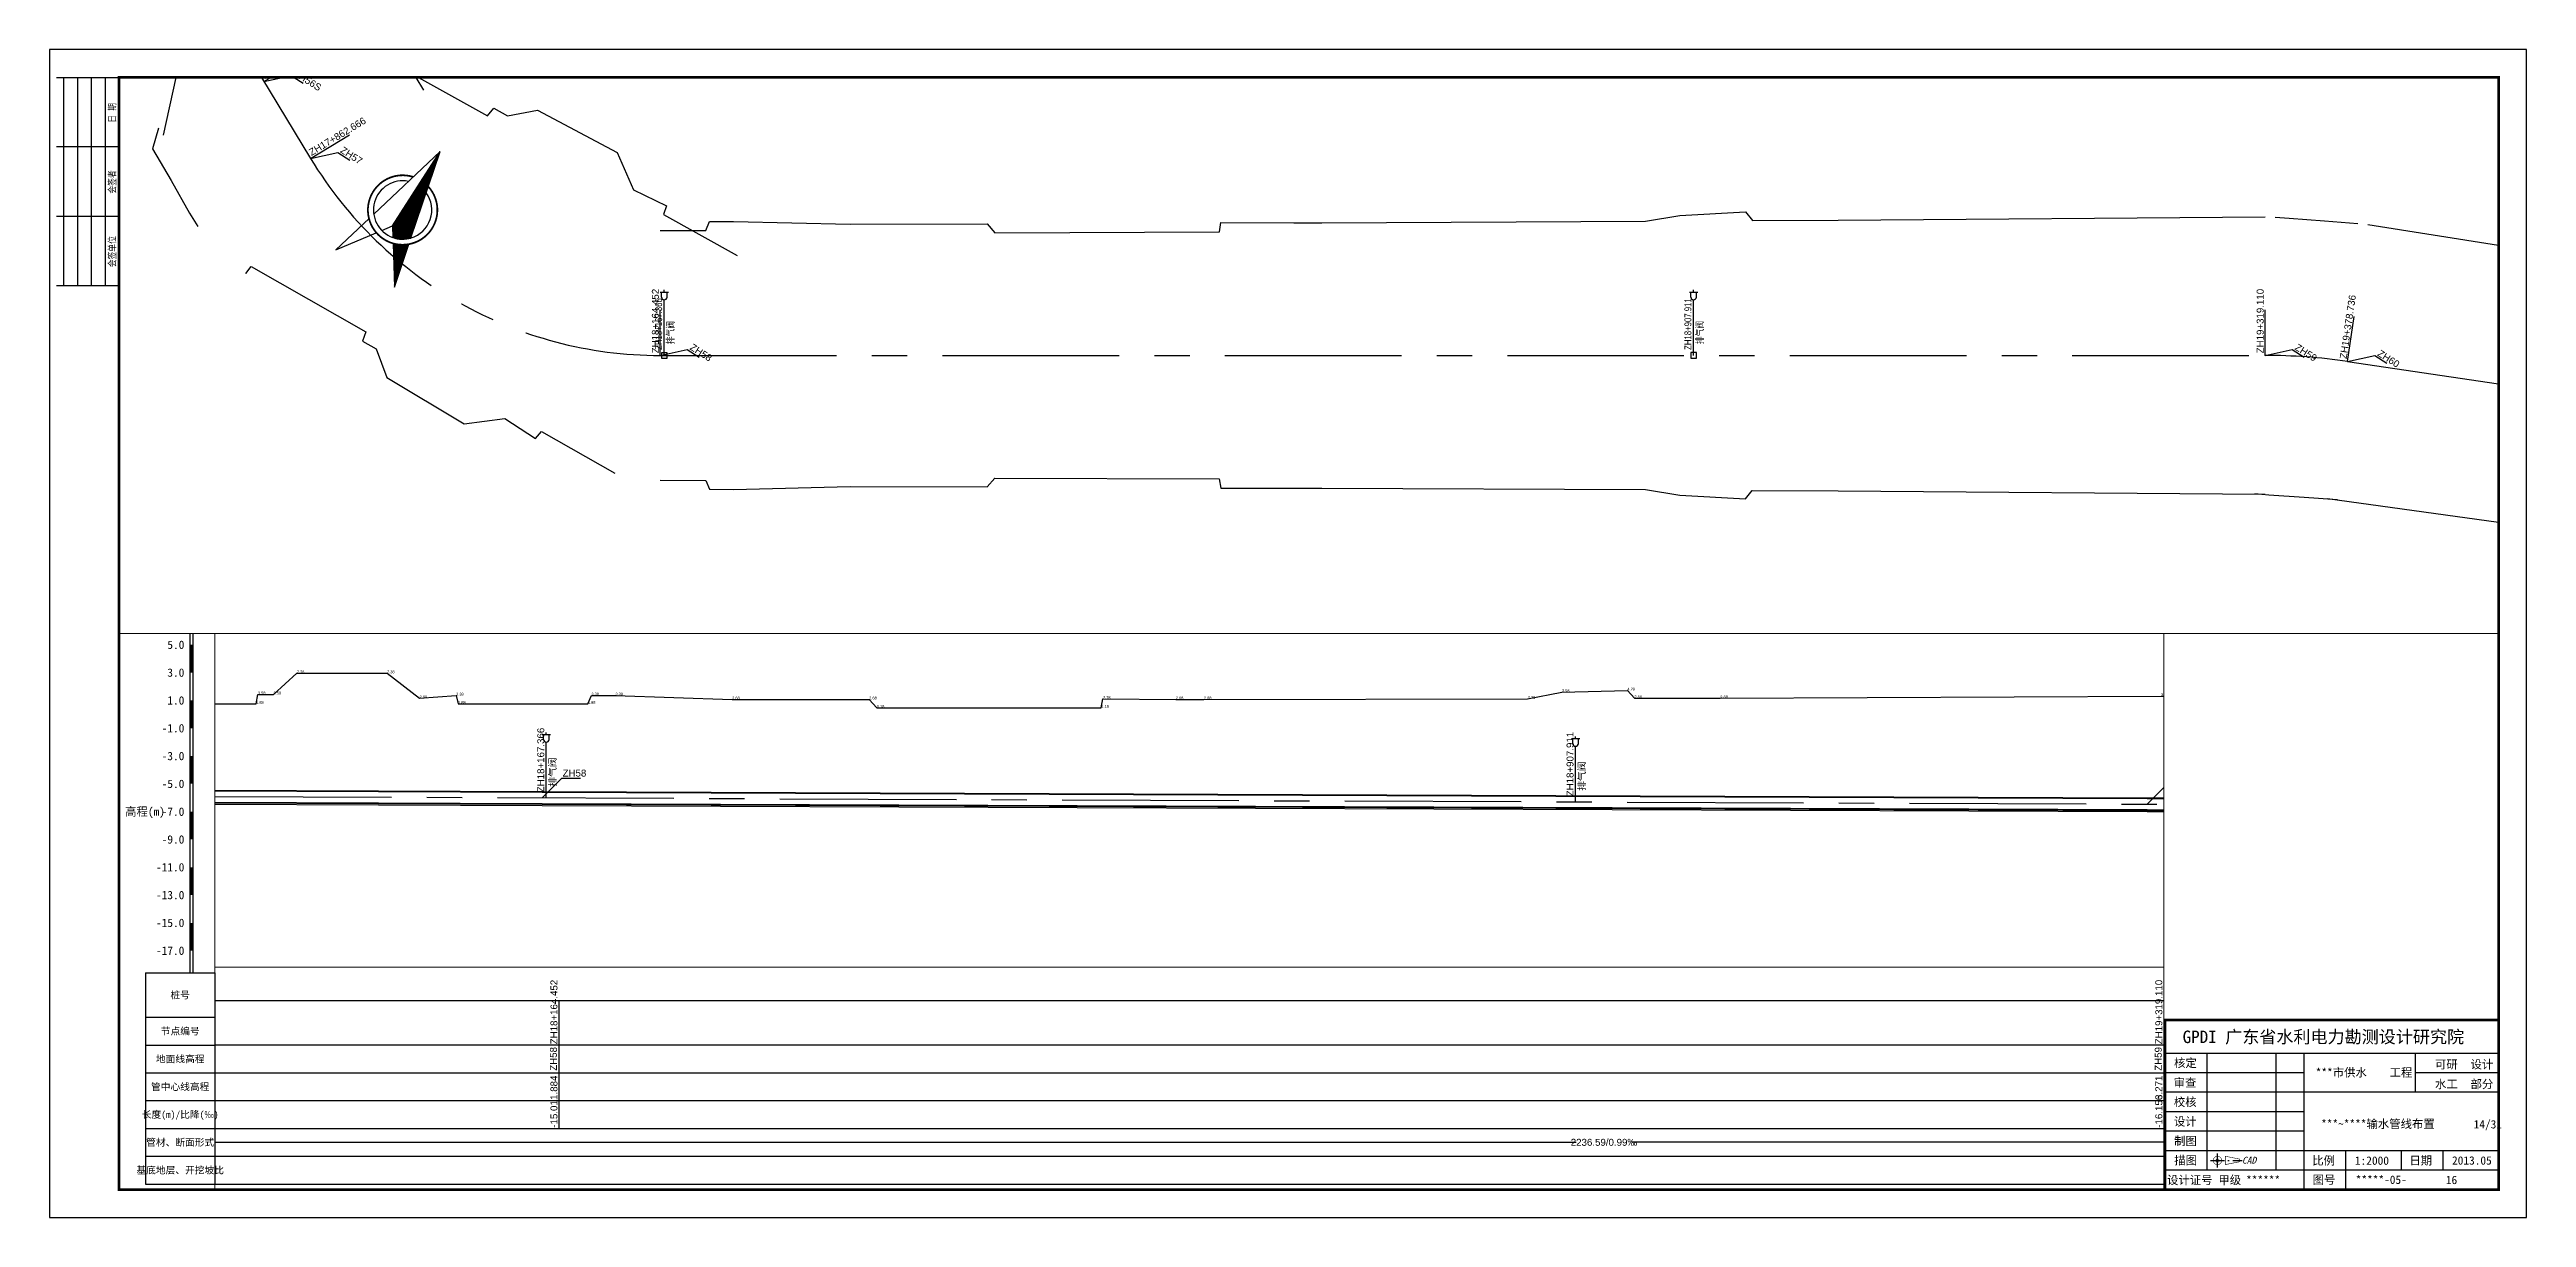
# Paper-space layout '16' of a CAD drawing. Header units: millimetres. Extents: x 0 to 891, y 0 to 420.
# The model-space entities are those that its viewports show. They can reach past a viewport. Long polylines and large blocks are cut down to what shows.
import ezdxf
from ezdxf.enums import TextEntityAlignment as Align
from ezdxf.lldxf.tags import DXFTag

# ---------------------------------------------------------------- set-up
doc = ezdxf.new("R2010")
doc.units = ezdxf.units.MM
doc.linetypes.add('CENTER', pattern=[50.8, 31.75, -6.35, 6.35, -6.35])
for name, color, linetype in [('pipe', 3, 'Continuous'), ('pipe_cen', 1, 'CENTER'), ('tab', 9, 'Continuous'), ('地形剖面', 4, 'Continuous'), ('布局裁图', 3, 'Continuous'), ('水工平面管线标注', 3, 'Continuous'), ('水工开挖线', 5, 'Continuous'), ('纵面管线标注', 3, 'Continuous'), ('附属设施', 2, 'Continuous')]:
    doc.layers.add(name, color=color, linetype=linetype)
doc.layers.add('管线-管廊边线-北线', color=4, linetype='管廊边线', lineweight=9)
doc.styles.add('FSD', font='')
doc.styles.add('HT', font='simhei.ttf')
doc.styles.get("Standard").update_dxf_attribs({"font": 'arial.ttf'})
doc.styles.get('FSD').set_extended_font_data('SimSun')
tags = doc.linetypes.add('管廊边线', pattern='A,50,-5,["管廊边线",Standard,S=2.54,R=0,X=-3.5,Y=-1.27],-12', length=67).pattern_tags.tags
tags[6] = DXFTag(74, 10)

# ---------------------------------------------------------------- blocks, each defined once
blk = doc.blocks.new('sign')
at = {"color": 7}
for p, q in [((-20, 0), (-20, -75)), ((-15, 0), (-15, -75)), ((-10, 0), (-10, -75)), ((-5, 0), (-5, -75)), ((0, -25), (-22.5, -25)), ((0, -50), (-22.5, -50))]:
    blk.add_line(p, q, dxfattribs=at)
blk.add_lwpolyline([(-22.5, 0), (0, 0), (0, -75), (-22.5, -75)], dxfattribs=at)
at = {"color": 3, "style": 'FSD', "width": 0.8}
for s, p in [('日 期', (-1.24, -16.3)), ('会签者', (-1.2, -41.81)), ('会签单位', (-1.2, -68.28))]:
    blk.add_text(s, height=2.5, rotation=90, dxfattribs=at).set_placement(p)
blk = doc.blocks.new('图框')
at = {"color": 7, "ltscale": 8}
for p, q in [((761, 10), (761, 71)), ((881, 71), (881, 10))]:
    blk.add_line(p, q, dxfattribs=at)
at = {"color": 7}
for p, q in [((881, 59), (761, 59)), ((776, 59), (776, 17)), ((801, 17), (801, 59)), ((811, 10), (811, 59)), ((851, 59), (851, 45)), ((811, 52), (761, 52)), ((881, 45), (761, 45)), ((881, 52), (851, 52)), ((811, 38), (761, 38)), ((811, 31), (761, 31)), ((881, 24), (761, 24)), ((826, 10), (826, 24)), ((846, 17), (846, 24)), ((861, 17), (861, 24)), ((881, 17), (761, 17))]:
    blk.add_line(p, q, dxfattribs=at)
at = {"color": 1}
for p, q in [((777.36, 20.51), (782.36, 20.51)), ((779.86, 18.01), (779.86, 23.01)), ((783.61, 20.51), (784.11, 20.51)), ((785.36, 20.51), (788.7, 20.51))]:
    blk.add_line(p, q, dxfattribs=at)
blk.add_lwpolyline([(0, 0), (891, 0), (891, 420), (0, 420)], close=True)
at = {"const_width": 1}
blk.add_lwpolyline([(25, 10), (25, 410), (881, 410), (881, 10)], close=True, dxfattribs=at)
at = {"color": 7, "const_width": 1}
blk.add_lwpolyline([(761, 10), (761, 71), (881, 71), (881, 10)], close=True, dxfattribs=at)
at = {"color": 5, "const_width": 0.2}
for points in [[(781.35, 20.66, 39.991666), (781.36, 20.51, 0.025005)], [(780.45, 20.57, 39.991666), (780.46, 20.51, 0.025005)]]:
    blk.add_lwpolyline(points, format="xyb", close=True, dxfattribs=at)
blk.add_lwpolyline([(787.7, 20.01), (782.7, 19.01), (782.7, 22.01), (787.7, 21.01)], close=True, dxfattribs=at)
blk.add_blockref('sign', (25, 410))
at = {"color": 3, "style": 'HT'}
for s, height, p in [('GPDI 广东省水利电力勘测设计研究院', 4.5, (767.32, 62.71)), ('***市供水', 3, (815.18, 50.63)), ('工程', 3, (841.77, 50.63)), ('可研', 3, (858.09, 53.54)), ('设计', 3, (870.9, 53.54)), ('水工', 3, (858.09, 46.44)), ('部分', 3, (870.9, 46.44)), ('***~****输水管线布置', 3, (817.12, 32.13)), ('比例', 3, (813.95, 18.94)), ('1:2000', 3, (829.29, 18.94)), ('日期', 3, (848.89, 18.98)), ('2013.05', 3, (864.23, 18.98)), ('图号', 3, (814.08, 12.06)), ('*****-05-', 3, (829.59, 12.06))]:
    blk.add_text(s, height=height, dxfattribs=at).set_placement(p)
at = {"color": 3, "ltscale": 8, "style": 'HT'}
for s, p in [('核定', (764.23, 55.53)), ('审查', (764.08, 48.46)), ('校核', (764.15, 41.51)), ('设计', (764.16, 34.49)), ('制图', (764.25, 27.48)), ('描图', (764.31, 20.49))]:
    blk.add_text(s, height=3, dxfattribs=at).set_placement(p, align=Align.MIDDLE_LEFT)
at = {"color": 3, "style": 'HT', "oblique": 15}
blk.add_text('CAD', height=2.5, dxfattribs=at).set_placement((788.67, 19.33))
at = {"color": 3, "ltscale": 8, "style": 'HT'}
for s, p in [('设计证号 ', (761.71, 11.94)), ('甲级 ', (780.19, 11.94)), ('******', (790.15, 11.94))]:
    blk.add_text(s, height=3, dxfattribs=at).set_placement(p)
blk = doc.blocks.new('*X9')
at = {"color": 0}
for p, q in [((2.948, 5.027), (2.95, 5.029)), ((2.948, 5.013), (2.953, 5.017)), ((2.948, 4.999), (2.955, 5.006)), ((2.948, 4.985), (2.958, 4.995)), ((2.948, 4.97), (2.961, 4.983)), ((2.948, 4.956), (2.964, 4.972)), ((2.948, 4.942), (2.967, 4.961)), ((2.948, 4.928), (2.97, 4.949)), ((2.948, 4.914), (2.972, 4.938)), ((2.948, 4.9), (2.975, 4.927)), ((2.948, 4.886), (2.978, 4.916)), ((2.948, 4.871), (2.981, 4.904)), ((2.948, 4.857), (2.984, 4.893)), ((2.948, 4.843), (2.987, 4.882)), ((2.948, 4.829), (2.989, 4.87)), ((2.948, 4.815), (2.992, 4.859)), ((2.948, 4.801), (2.995, 4.848)), ((2.948, 4.787), (2.998, 4.836)), ((2.948, 4.772), (3.001, 4.825)), ((2.948, 4.758), (3.004, 4.814)), ((2.948, 4.744), (3.006, 4.802)), ((2.948, 4.73), (3.009, 4.791)), ((2.948, 4.716), (3.012, 4.78)), ((2.948, 4.702), (3.015, 4.768)), ((2.948, 4.688), (3.018, 4.757)), ((2.948, 4.673), (3.02, 4.746)), ((2.948, 4.659), (3.023, 4.735)), ((2.948, 4.645), (3.026, 4.723)), ((2.948, 4.631), (3.029, 4.712)), ((2.948, 4.617), (3.032, 4.701)), ((2.948, 4.603), (3.035, 4.689)), ((2.948, 4.589), (3.037, 4.678)), ((2.948, 4.574), (3.04, 4.667)), ((2.948, 4.56), (3.043, 4.655)), ((2.948, 4.546), (3.046, 4.644)), ((2.948, 4.532), (3.049, 4.633)), ((2.948, 4.518), (3.052, 4.621)), ((2.948, 4.504), (3.054, 4.61)), ((2.948, 4.49), (3.057, 4.599)), ((2.948, 4.475), (3.06, 4.587)), ((2.948, 4.461), (3.063, 4.576)), ((2.948, 4.447), (3.066, 4.565)), ((2.948, 4.433), (3.069, 4.554)), ((2.948, 4.419), (3.071, 4.542)), ((2.948, 4.405), (3.074, 4.531)), ((2.948, 4.391), (3.077, 4.52)), ((2.948, 4.376), (3.08, 4.508)), ((2.948, 4.362), (3.083, 4.497)), ((2.948, 4.348), (3.086, 4.486)), ((2.948, 4.334), (3.088, 4.474)), ((2.948, 4.32), (3.091, 4.463)), ((2.948, 4.306), (3.094, 4.452)), ((2.948, 4.292), (3.097, 4.44)), ((2.948, 4.277), (3.1, 4.429)), ((2.948, 4.263), (3.103, 4.418)), ((2.948, 4.249), (3.105, 4.406)), ((2.948, 4.235), (3.108, 4.395)), ((2.948, 4.221), (3.111, 4.384)), ((2.948, 4.207), (3.114, 4.372)), ((2.948, 4.193), (3.117, 4.361)), ((2.948, 4.178), (3.119, 4.35)), ((2.948, 4.164), (3.122, 4.339)), ((2.948, 4.15), (3.125, 4.327)), ((2.948, 4.136), (3.128, 4.316)), ((2.948, 4.122), (3.131, 4.305)), ((2.948, 4.108), (3.134, 4.293)), ((2.948, 4.094), (3.136, 4.282)), ((2.948, 4.079), (3.139, 4.271)), ((2.948, 4.065), (3.142, 4.259)), ((2.948, 4.051), (3.145, 4.248)), ((2.948, 4.037), (3.148, 4.237)), ((2.948, 4.023), (3.151, 4.225)), ((2.948, 4.009), (3.153, 4.214)), ((2.948, 3.995), (3.156, 4.203)), ((2.948, 3.98), (3.159, 4.191)), ((2.948, 3.966), (3.162, 4.18)), ((2.948, 3.952), (3.165, 4.169)), ((2.948, 3.938), (3.168, 4.158)), ((2.948, 3.924), (3.17, 4.146)), ((2.948, 3.91), (3.173, 4.135)), ((2.948, 3.896), (3.176, 4.124)), ((2.948, 3.881), (3.179, 4.112)), ((2.948, 3.867), (3.182, 4.101)), ((2.948, 3.853), (3.185, 4.09)), ((2.948, 3.839), (3.187, 4.078)), ((2.948, 3.825), (3.19, 4.067)), ((2.948, 3.811), (3.193, 4.056)), ((2.948, 3.797), (3.196, 4.044)), ((2.948, 3.782), (3.199, 4.033)), ((2.948, 3.768), (3.202, 4.022)), ((2.953, 3.759), (3.204, 4.01)), ((2.958, 3.75), (3.207, 3.999)), ((2.964, 3.742), (3.21, 3.988)), ((2.97, 3.733), (3.213, 3.977)), ((2.976, 3.725), (3.216, 3.965)), ((2.981, 3.717), (3.218, 3.954)), ((2.987, 3.708), (3.221, 3.943)), ((2.993, 3.7), (3.224, 3.931)), ((2.999, 3.691), (3.227, 3.92)), ((3.004, 3.683), (3.23, 3.909)), ((3.01, 3.675), (3.233, 3.897)), ((3.016, 3.666), (3.235, 3.886)), ((3.022, 3.658), (3.238, 3.875)), ((3.027, 3.65), (3.241, 3.863)), ((3.033, 3.641), (3.244, 3.852)), ((3.039, 3.633), (3.247, 3.841)), ((3.048, 3.627), (3.25, 3.829)), ((3.067, 3.633), (3.252, 3.818)), ((3.088, 3.639), (3.255, 3.807)), ((3.111, 3.648), (3.258, 3.795)), ((3.137, 3.66), (3.261, 3.784)), ((3.169, 3.679), (3.264, 3.773)), ((3.223, 3.718), (3.266, 3.76))]:
    blk.add_line(p, q, dxfattribs=at)
blk = doc.blocks.new('*X8')
at = {"color": 0}
for p, q in [((3.102, 3.54), (3.132, 3.57)), ((3.108, 3.532), (3.157, 3.581)), ((3.114, 3.524), (3.185, 3.595)), ((3.119, 3.515), (3.219, 3.615)), ((3.125, 3.507), (3.276, 3.658)), ((3.131, 3.498), (3.292, 3.66)), ((3.137, 3.49), (3.295, 3.648)), ((3.142, 3.482), (3.298, 3.637)), ((3.148, 3.473), (3.301, 3.626)), ((3.154, 3.465), (3.303, 3.614)), ((3.16, 3.457), (3.306, 3.603)), ((3.165, 3.448), (3.309, 3.592)), ((3.171, 3.44), (3.312, 3.581)), ((3.177, 3.431), (3.315, 3.569)), ((3.096, 3.549), (3.11, 3.562)), ((3.183, 3.423), (3.317, 3.558)), ((3.188, 3.415), (3.32, 3.547)), ((3.194, 3.406), (3.323, 3.535)), ((3.2, 3.398), (3.326, 3.524)), ((3.206, 3.389), (3.329, 3.513)), ((3.211, 3.381), (3.332, 3.501)), ((3.217, 3.373), (3.334, 3.49)), ((3.223, 3.364), (3.337, 3.479)), ((3.229, 3.356), (3.34, 3.467)), ((3.234, 3.347), (3.343, 3.456)), ((3.24, 3.339), (3.346, 3.445)), ((3.246, 3.331), (3.349, 3.433)), ((3.252, 3.322), (3.351, 3.422)), ((3.257, 3.314), (3.354, 3.411)), ((3.263, 3.305), (3.357, 3.4)), ((3.269, 3.297), (3.36, 3.388)), ((3.275, 3.289), (3.363, 3.377)), ((3.28, 3.28), (3.366, 3.366)), ((3.286, 3.272), (3.368, 3.354)), ((3.292, 3.263), (3.371, 3.343)), ((3.298, 3.255), (3.374, 3.332)), ((3.303, 3.247), (3.377, 3.32)), ((3.309, 3.238), (3.38, 3.309)), ((3.315, 3.23), (3.383, 3.298)), ((3.321, 3.222), (3.385, 3.286)), ((3.326, 3.213), (3.388, 3.275)), ((3.332, 3.205), (3.391, 3.264)), ((3.338, 3.196), (3.394, 3.252)), ((3.344, 3.188), (3.397, 3.241)), ((3.349, 3.18), (3.4, 3.23)), ((3.355, 3.171), (3.402, 3.218)), ((3.361, 3.163), (3.405, 3.207)), ((3.367, 3.154), (3.408, 3.196)), ((3.372, 3.146), (3.411, 3.185)), ((3.378, 3.138), (3.414, 3.173)), ((3.384, 3.129), (3.416, 3.162)), ((3.39, 3.121), (3.419, 3.151)), ((3.395, 3.112), (3.422, 3.139)), ((3.401, 3.104), (3.425, 3.128)), ((3.407, 3.096), (3.428, 3.117)), ((3.413, 3.087), (3.431, 3.105)), ((3.418, 3.079), (3.433, 3.094)), ((3.424, 3.07), (3.436, 3.083)), ((3.43, 3.062), (3.439, 3.071)), ((3.436, 3.054), (3.442, 3.06)), ((3.441, 3.045), (3.445, 3.049)), ((3.447, 3.037), (3.448, 3.037))]:
    blk.add_line(p, q, dxfattribs=at)
blk = doc.blocks.new('zbz')
for p, q in [((0, 0), (-0.318, -1.274)), ((0, -1.27), (0, 0)), ((0.318, -1.274), (0, 0)), ((-0.341, -1.365), (-0.5, -2)), ((-0.095, -1.409), (0, -1.27)), ((0, -1.27), (0.095, -1.409)), ((0.5, -2), (0.341, -1.365)), ((-0.5, -2), (-0.143, -1.479)), ((0.143, -1.479), (0.5, -2))]:
    blk.add_line(p, q)
at = {"const_width": 0.025}
for points in [[(-0.129, -0.517, 1.014443), (0.143, -1.479, 1.014443)], [(0.341, -1.365, 0.588844), (0.129, -0.517, 1.014443)], [(0.143, -1.479, 0.115834), (0.341, -1.365, 1.014443)]]:
    blk.add_lwpolyline(points, format="xyb", dxfattribs=at)
for start, end in [(111.2477, 283.0769), (319.3202, 68.7523), (283.0769, 319.3202)]:
    blk.add_arc((0, -1), 0.42, start, end)
for name in ['*X9', '*X8']:
    blk.add_blockref(name, (-2.948, -5.035))
blk = doc.blocks.new('指北针')
at = {"xscale": 25, "yscale": 25, "zscale": 25}
blk.add_blockref('zbz', (12.5, 50), dxfattribs=at)
blk = doc.blocks.new('qin排气阀va')
at = {"layer": '附属设施'}
for points in [[(-1.5, 22.8), (1.5, 22.8)], [(-1, 21), (-1, 22.8)], [(0, 22.8), (0, 23.55)], [(0, 0), (0, 20)], [(1, 21), (1, 22.8)]]:
    blk.add_lwpolyline(points, dxfattribs=at)
blk.add_arc((0, 21), 1, 180, 0, dxfattribs=at)
blk.add_attdef('名称', text='', height=2.5, rotation=90, dxfattribs=at).set_placement((1, 4), align=Align.TOP_LEFT)
blk.add_attdef('ZH', text='', height=2.5, rotation=90, dxfattribs=at).set_placement((0, 2), align=Align.BOTTOM_LEFT)
blk = doc.blocks.new('qin排气阀pa')
at = {"layer": '附属设施'}
for points in [[(-1.5, 22.8), (1.5, 22.8)], [(-1, 21), (-1, 22.8)], [(0, 22.8), (0, 23.55)], [(0, 0), (0, 20)], [(1, 21), (1, 22.8)]]:
    blk.add_lwpolyline(points, dxfattribs=at)
blk.add_lwpolyline([(-1, -1), (1, -1), (1, 1), (-1, 1)], close=True, dxfattribs=at)
blk.add_arc((0, 21), 1, 180, 0, dxfattribs=at)
blk.add_attdef('名称', text='', height=2.5, rotation=90, dxfattribs=at).set_placement((1, 4), align=Align.TOP_LEFT)
blk.add_attdef('ZH', text='', height=2.5, rotation=90, dxfattribs=at).set_placement((0, 2), align=Align.BOTTOM_LEFT)

msp = doc.modelspace()

# ---------------------------------------------------------------- linework, layer by layer
at = {"layer": 'pipe'}
for points in [[(531108.1, 2381763.4), (531409.9, 2381762.2), (532564.5, 2381757.7), (532624.1, 2381757.4)], [(531108.1, 2381762.8), (531409.9, 2381761.6), (532564.5, 2381757.1), (532624.1, 2381756.8)], [(531108.1, 2381754.8), (531409.9, 2381753.6), (532564.5, 2381749.1), (532624.1, 2381748.8)], [(531108.1, 2381754.2), (531409.9, 2381753), (532564.5, 2381748.5), (532624.1, 2381748.2)], [(531108.1, 2381753.4), (531409.9, 2381752.2), (532564.5, 2381747.7), (532624.1, 2381747.4)]]:
    msp.add_lwpolyline(points, dxfattribs=at)
at = {"layer": 'pipe_cen'}
msp.add_lwpolyline([(527361.6, 2393405.2), (528079.7, 2393570.8), (528107.3, 2393557.2), (528144.5, 2393542.2), (528212, 2393509.1, 0.262406), (528500.2, 2393525.6), (529472.1, 2394149.1, -0.036732), (529524.4, 2394177.5), (529739.6, 2394274.5, -0.109181)], format="xyb", dxfattribs=at)
msp.add_lwpolyline([(531043.4, 2381759.1), (533280, 2381750.2)], dxfattribs=at)
at = {"layer": 'tab'}
for points in [[(513183.4, 2381401.7), (554886.6, 2381401.7)], [(531409.9, 2381401.7), (531409.9, 2381309.7)], [(532564.5, 2381401.7), (532564.5, 2381309.7)], [(513183.4, 2381369.7), (554886.6, 2381369.7)], [(513183.4, 2381349.7), (554886.6, 2381349.7)], [(513183.4, 2381329.7), (554886.6, 2381329.7)], [(513183.4, 2381309.7), (554886.6, 2381309.7)], [(513183.4, 2381289.7), (554886.6, 2381289.7)], [(531043.4, 2381299.7), (531046.4, 2381299.7), (532141.7, 2381299.7)], [(533280, 2381299.7), (533277, 2381299.7), (532181.7, 2381299.7)], [(513183.4, 2381269.7), (554886.6, 2381269.7)]]:
    msp.add_lwpolyline(points, dxfattribs=at)
at = {"layer": '地形剖面'}
msp.add_lwpolyline([(531109.1, 2381825.2), (531204, 2381825.2), (531205.3, 2381832), (531216.6, 2381832), (531233.3, 2381847.2), (531298.2, 2381847.2), (531321.6, 2381829.2), (531347.9, 2381831.2), (531349.3, 2381825.2), (531442.7, 2381825.2), (531445.2, 2381831.2), (531462.5, 2381831.2), (531546.5, 2381828.4), (531645.1, 2381828.4), (531650.6, 2381822.4), (531812.1, 2381822.4), (531813.3, 2381828.8), (531865.7, 2381828.4), (531885.9, 2381828.4), (532118.8, 2381828.8), (532143.5, 2381833.6), (532190.6, 2381834.8), (532195.6, 2381829.2), (532257.4, 2381829.2), (532574.5, 2381830.8), (532600.1, 2381830.8)], dxfattribs=at)
at = {"layer": '水工平面管线标注', "color": 9}
for points in [[(529739.6, 2394274.5), (529726.1, 2394304.3)], [(529524.4, 2394177.5), (529511, 2394207.3)], [(529524.4, 2394177.5), (529538.6, 2394191.6), (529548.8, 2394191.6)], [(529472.1, 2394149.1), (529454.4, 2394176.6)], [(529472.1, 2394149.1), (529486.2, 2394163.2), (529496.5, 2394163.2)], [(528079.7, 2393570.8), (528083.5, 2393603.3)], [(528079.7, 2393570.8), (528093.9, 2393584.9), (528104.1, 2393584.9)], [(528107.3, 2393557.2), (528120.7, 2393587.1)], [(528117.1, 2393553.3), (528129.4, 2393583.6)], [(528107.3, 2393557.2), (528121.5, 2393571.4), (528131.7, 2393571.4)], [(528117.1, 2393553.3), (528131.3, 2393567.4), (528141.5, 2393567.4)], [(528144.5, 2393542.2), (528157.9, 2393572.1)], [(528153.9, 2393537.6), (528168.3, 2393567)], [(528144.5, 2393542.2), (528158.7, 2393556.4), (528168.9, 2393556.4)], [(528153.9, 2393537.6), (528168.1, 2393551.8), (528178.3, 2393551.8)], [(528500.2, 2393525.6), (528482.6, 2393553.2)], [(528212, 2393509.1), (528226.4, 2393538.5)], [(528500.2, 2393525.6), (528514.3, 2393539.8), (528524.6, 2393539.8)], [(528212, 2393509.1), (528226.1, 2393523.3), (528236.4, 2393523.3)]]:
    msp.add_lwpolyline(points, dxfattribs=at)
at = {"layer": '水工平面管线标注'}
for points in [[(529524.2, 2394177.5, 0.5, 0.5, -1), (529524.7, 2394177.5, 0, 0, 0)], [(529524.2, 2394177.5, 0.5, 0.5, 1), (529524.7, 2394177.5, 0, 0, 0)], [(529471.8, 2394149.1, 0.5, 0.5, -1), (529472.3, 2394149.1, 0, 0, 0)], [(529471.8, 2394149.1, 0.5, 0.5, 1), (529472.3, 2394149.1, 0, 0, 0)], [(528079.5, 2393570.8, 0.5, 0.5, -1), (528080, 2393570.8, 0, 0, 0)], [(528079.5, 2393570.8, 0.5, 0.5, 1), (528080, 2393570.8, 0, 0, 0)], [(528107.1, 2393557.2, 0.5, 0.5, -1), (528107.6, 2393557.2, 0, 0, 0)], [(528107.1, 2393557.2, 0.5, 0.5, 1), (528107.6, 2393557.2, 0, 0, 0)], [(528116.9, 2393553.3, 0.5, 0.5, -1), (528117.4, 2393553.3, 0, 0, 0)], [(528116.9, 2393553.3, 0.5, 0.5, 1), (528117.4, 2393553.3, 0, 0, 0)], [(528144.3, 2393542.2, 0.5, 0.5, -1), (528144.8, 2393542.2, 0, 0, 0)], [(528144.3, 2393542.2, 0.5, 0.5, 1), (528144.8, 2393542.2, 0, 0, 0)], [(528153.7, 2393537.6, 0.5, 0.5, -1), (528154.2, 2393537.6, 0, 0, 0)], [(528153.7, 2393537.6, 0.5, 0.5, 1), (528154.2, 2393537.6, 0, 0, 0)], [(528500, 2393525.6, 0.5, 0.5, -1), (528500.5, 2393525.6, 0, 0, 0)], [(528500, 2393525.6, 0.5, 0.5, 1), (528500.5, 2393525.6, 0, 0, 0)], [(528211.7, 2393509.1, 0.5, 0.5, -1), (528212.2, 2393509.1, 0, 0, 0)], [(528211.7, 2393509.1, 0.5, 0.5, 1), (528212.2, 2393509.1, 0, 0, 0)]]:
    msp.add_lwpolyline(points, format="xyseb", dxfattribs=at)
at = {"layer": '水工开挖线'}
for points in [[(529719.9, 2394368.6), (529892.3, 2394407.2)], [(529483.5, 2394268.2), (529681.1, 2394355.2), (529685.7, 2394355.4), (529700, 2394362.1)], [(529424.6, 2394236.7), (529433.3, 2394241.5), (529455.8, 2394253.8), (529477, 2394265)], [(528451.7, 2393601.2), (528479.3, 2393619), (528478, 2393625.8), (528492.5, 2393635.2), (528564.3, 2393678.8), (528647.1, 2393732.3), (528655.2, 2393729.9), (528790.9, 2393817.6), (528788.2, 2393823.9), (528832.4, 2393852.1), (528849.3, 2393863), (529044.8, 2393989.7), (529063.4, 2394006.4), (529101.6, 2394034.1), (529109.2, 2394031.7), (529161, 2394065.2), (529418.3, 2394232.9)], [(529565.4, 2394086.7), (529761.4, 2394177.2), (529764.5, 2394180.5), (529779.1, 2394186.8)], [(529519.6, 2394061.5), (529528.4, 2394066.2), (529550.9, 2394078.4), (529572, 2394090)], [(528548.7, 2393450.1), (528576.4, 2393467.7), (528582, 2393463.7), (528596.6, 2393472.9), (528666.2, 2393520), (528749.3, 2393573), (528750.5, 2393581.4), (528886.7, 2393668.1), (528891.4, 2393663.1), (528935.4, 2393691.5), (528952.4, 2393702.3), (529149, 2393827.2), (529172.1, 2393837.1), (529213.1, 2393860.3), (529214, 2393868.2), (529266.1, 2393901.3), (529525.9, 2394065.2)], [(527353.6, 2393439.6), (527694.2, 2393518.4), (527786.9, 2393550.7), (527786.9, 2393550.7), (527837, 2393564.4), (527837, 2393564.4), (528064.2, 2393612), (528064.3, 2393618), (528068.1, 2393618.8), (528068.6, 2393619)], [(528125.9, 2393603.3), (528135.7, 2393599.4), (528135.7, 2393599.4), (528175.4, 2393618.6)], [(528180.8, 2393616.1), (528195.2, 2393621.9), (528195.2, 2393621.9), (528219.1, 2393610.5), (528243.6, 2393599.3), (528253.8, 2393594.3)], [(528206.5, 2393603.9), (528206.7, 2393603.9), (528207.9, 2393597.8), (528302.6, 2393603.6), (528303.5, 2393610.7), (528314.8, 2393611.4), (528330.7, 2393626.4), (528395.4, 2393631.9), (528419.8, 2393615.5), (528445.9, 2393618.7), (528447.6, 2393612.3), (528508.1, 2393616)], [(528101.5, 2393615.2), (528129.2, 2393601.8)], [(527369.5, 2393370.7), (527710.1, 2393449.1), (527807.7, 2393460.6), (527807.7, 2393460.6), (527858.7, 2393470.2), (527858.7, 2393470.2), (528083.8, 2393526.9), (528086.5, 2393521.6), (528090.3, 2393522.5), (528090.8, 2393522.6)], [(528058, 2393526.4), (528085.5, 2393512.7)], [(528088.8, 2393511.2), (528098.5, 2393507.2), (528098.5, 2393507.2), (528113.7, 2393465.9)], [(528108.3, 2393468.3), (528112.6, 2393453.4), (528112.6, 2393453.4), (528136.2, 2393441.5), (528160.1, 2393428.9), (528170.2, 2393424)], [(528217.4, 2393414.4), (528217.5, 2393414.4), (528218.1, 2393420.6), (528312.8, 2393425.7), (528314.5, 2393418.7), (528325.8, 2393419.3), (528343.3, 2393406.1), (528408.2, 2393408.1), (528430.6, 2393427.2), (528456.9, 2393427), (528457.9, 2393433.5), (528518.4, 2393436.8)]]:
    msp.add_lwpolyline(points, dxfattribs=at)
at = {"layer": '管线-管廊边线-北线', "color": 2, "linetype": 'CENTER'}
msp.add_lwpolyline([(527361.6, 2393405.2), (528079.7, 2393570.8), (528107.3, 2393557.2), (528144.5, 2393542.2), (528212, 2393509.1, 0.262406), (528500.2, 2393525.6), (529472.1, 2394149.1, -0.036732), (529524.4, 2394177.5), (529739.6, 2394274.5, -0.109181)], format="xyb", dxfattribs=at)
at = {"layer": '纵面管线标注', "color": 9}
for points in [[(531409.9, 2381757.6), (531424, 2381771.8), (531437.5, 2381771.8)], [(532564.5, 2381753.1), (532578.7, 2381767.2), (532592.2, 2381767.2)]]:
    msp.add_lwpolyline(points, dxfattribs=at)

# ---------------------------------------------------------------- block references
at = {"layer": '附属设施'}
ref = msp.add_blockref('qin排气阀pa', (529126, 2393927.1), dxfattribs=dict(at, xscale=2, yscale=2, zscale=2, rotation=32.68031425758094))
ref.add_attrib('ZH', 'ZH18+907.911', dxfattribs={"height": 5, "rotation": 122.6803, "width": 0.8}).set_placement((529123.8, 2393930.4), align=Align.BOTTOM_LEFT)
ref.add_attrib('名称', '排气阀', dxfattribs={"height": 5, "rotation": 122.6803, "width": 0.8}).set_placement((529123.3, 2393934.9), align=Align.TOP_LEFT)
ref = msp.add_blockref('qin排气阀pa', (528502.7, 2393527.2), dxfattribs=dict(at, xscale=2, yscale=2, zscale=2, rotation=32.68031425758094))
ref.add_attrib('ZH', 'ZH18+167.366', dxfattribs={"height": 5, "rotation": 122.6803, "width": 0.8}).set_placement((528500.5, 2393530.6), align=Align.BOTTOM_LEFT)
ref.add_attrib('名称', '排气阀', dxfattribs={"height": 5, "rotation": 122.6803, "width": 0.8}).set_placement((528500, 2393535), align=Align.TOP_LEFT)
at = {"layer": '附属设施', "xscale": 2, "yscale": 2, "zscale": 2}
for p, values in [((531412.8, 2381757.6), {'ZH': 'ZH18+167.366', '名称': '排气阀'}), ((532153.3, 2381754.7), {'ZH': 'ZH18+907.911', '名称': '排气阀'})]:
    msp.add_blockref('qin排气阀va', p, dxfattribs=at).add_auto_attribs(values)

# ---------------------------------------------------------------- texts
at = {"layer": 'tab', "color": 3}
for s, p in [('ZH18+164.452', (531408.8, 2381370.2)), ('ZH19+319.110', (532563.4, 2381370.2)), ('1.884', (531408.8, 2381330.2)), ('3.271', (532563.4, 2381330.2)), ('-15.01', (531408.8, 2381310.2)), ('-16.156', (532563.4, 2381310.2))]:
    msp.add_text(s, height=5, rotation=90, dxfattribs=at).set_placement(p)
for s, p in [('ZH58', (531409.9, 2381359.7)), ('ZH59', (532564.5, 2381359.7))]:
    msp.add_text(s, height=5, rotation=90, dxfattribs=at).set_placement(p, align=Align.BOTTOM_CENTER)
msp.add_text('2236.59/0.99‰', height=5, dxfattribs=at).set_placement((532161.7, 2381299.7), align=Align.MIDDLE_CENTER)
at = {"layer": '地形剖面', "color": 9}
for s, p in [('7.38', (531233.3, 2381847.2)), ('7.38', (531298.2, 2381847.2)), ('1.88', (531204, 2381825.2)), ('3.58', (531205.3, 2381832)), ('3.58', (531216.6, 2381832)), ('2.88', (531321.6, 2381829.2)), ('3.38', (531347.9, 2381831.2)), ('1.88', (531349.3, 2381825.2)), ('1.88', (531442.7, 2381825.2)), ('3.38', (531445.2, 2381831.2)), ('3.38', (531462.5, 2381831.2)), ('2.68', (531546.5, 2381828.4)), ('2.68', (531645.1, 2381828.4)), ('1.18', (531650.6, 2381822.4)), ('1.18', (531812.1, 2381822.4)), ('2.78', (531813.3, 2381828.8)), ('2.68', (531865.7, 2381828.4)), ('2.68', (531885.9, 2381828.4)), ('2.78', (532118.8, 2381828.8)), ('3.98', (532143.5, 2381833.6)), ('4.28', (532190.6, 2381834.8)), ('2.88', (532195.6, 2381829.2)), ('2.88', (532257.4, 2381829.2)), ('3.28', (532574.5, 2381830.8))]:
    msp.add_text(s, height=2, dxfattribs=at).set_placement(p)
at = {"layer": '水工平面管线标注'}
for s, rotation, p in [('ZH19+614.704', 114.2657, (529738, 2394275.4)), ('ZH19+378.736', 114.2657, (529522.9, 2394178.4)), ('ZH19+319.110', 122.6803, (529470.4, 2394149.8)), ('ZH17+716.688', 83.4265, (528078.9, 2393572.4)), ('ZH17+747.442', 65.9401, (528107, 2393559)), ('ZH17+758.000', 68.013, (528116.8, 2393555.1)), ('ZH17+787.555', 65.9401, (528144.2, 2393544)), ('ZH17+798.000', 63.8672, (528153.7, 2393539.4)), ('ZH18+164.452', 122.6803, (528498.6, 2393526.4)), ('ZH17+862.666', 63.8672, (528211.7, 2393510.9))]:
    msp.add_text(s, height=5, rotation=rotation, dxfattribs=at).set_placement(p)
for s, p in [('ZH60', (529539.6, 2394192.6)), ('ZH59', (529487.2, 2394164.2)), ('ZH52P', (528094.9, 2393585.9)), ('ZH53P', (528122.5, 2393572.4)), ('ZH54S', (528132.3, 2393568.4)), ('ZH55K', (528159.7, 2393557.4)), ('ZH56S', (528169.1, 2393552.8)), ('ZH57', (528227.1, 2393524.3)), ('ZH58', (528515.3, 2393540.8))]:
    msp.add_text(s, height=5, dxfattribs=at).set_placement(p)
at = {"layer": '纵面管线标注'}
for s, p in [('ZH58', (531424.5, 2381772.9)), ('ZH59', (532579.2, 2381768.3))]:
    msp.add_text(s, height=5, dxfattribs=at).set_placement(p)

psp = doc.layouts.new('16')

# ---------------------------------------------------------------- linework, layer by layer
at = {"layer": '布局裁图'}
for points in [[(50.5, 210), (50.5, 88)], [(51.5, 210), (51.5, 88)], [(34.5, 88), (59.5, 88)], [(34.5, 88), (34.5, 12)], [(59.5, 88), (59.5, 12)], [(34.5, 72), (59.5, 72)], [(34.5, 62), (59.5, 62)], [(34.5, 52), (59.5, 52)], [(34.5, 42), (59.5, 42)], [(34.5, 32), (59.5, 32)], [(34.5, 22), (59.5, 22)], [(34.5, 12), (59.5, 12)]]:
    psp.add_lwpolyline(points, dxfattribs=at)
for points in [[(50.5, 205.94), (51.5, 205.94), (50.5, 195.94), (51.5, 195.94)], [(50.5, 185.94), (51.5, 185.94), (50.5, 175.94), (51.5, 175.94)], [(50.5, 165.94), (51.5, 165.94), (50.5, 155.94), (51.5, 155.94)], [(50.5, 145.94), (51.5, 145.94), (50.5, 135.94), (51.5, 135.94)], [(50.5, 125.94), (51.5, 125.94), (50.5, 115.94), (51.5, 115.94)], [(50.5, 105.94), (51.5, 105.94), (50.5, 95.94), (51.5, 95.94)]]:
    psp.add_solid(points, dxfattribs=at)

# ---------------------------------------------------------------- block references
psp.add_blockref('图框', (0, 0), dxfattribs=at)
at = {"layer": '布局裁图', "rotation": 327.3196857424191}
psp.add_blockref('指北针', (103, 348), dxfattribs=at)

# ---------------------------------------------------------------- texts
at = {"layer": '布局裁图', "style": 'HT'}
for s, p in [('5.0', (48.5, 205.94)), ('3.0', (48.5, 195.94)), ('1.0', (48.5, 185.94)), ('-1.0', (48.5, 175.94)), ('-3.0', (48.5, 165.94)), ('-5.0', (48.5, 155.94)), ('高程(m)', (41.5, 145.94)), ('-7.0', (48.5, 145.94)), ('-9.0', (48.5, 135.94)), ('-11.0', (48.5, 125.94)), ('-13.0', (48.5, 115.94)), ('-15.0', (48.5, 105.94)), ('-17.0', (48.5, 95.94))]:
    psp.add_text(s, height=3, dxfattribs=at).set_placement(p, align=Align.MIDDLE_RIGHT)
for s, p in [('桩号', (47, 80)), ('节点编号', (47, 67)), ('地面线高程', (47, 57)), ('管中心线高程', (47, 47)), ('长度(m)/比降(‰)', (47, 37)), ('管材、断面形式', (47, 27)), ('基底地层、开挖坡比', (47, 17))]:
    psp.add_text(s, height=2.5, dxfattribs=at).set_placement(p, align=Align.MIDDLE_CENTER)
for s, p in [('14/31', (872, 32)), ('16', (862, 12))]:
    psp.add_text(s, height=3, dxfattribs=at).set_placement(p)

# ---------------------------------------------------------------- viewports
at = {"layer": '布局裁图', "view_twist_angle": 327.31968574}
psp.add_viewport(center=(453, 310), size=(856, 200), view_center_point=(1737690.35, 1729257.48), view_height=400, dxfattribs=at)
at = {"layer": '布局裁图'}
for center, size, view_center_point, view_height, status in [((410, 150), (701, 120), (531875.4, 2381755.79), 240, 3), ((410, 50), (701, 80), (531863.4, 2381345.66), 160, 4)]:
    psp.add_viewport(center=center, size=size, view_center_point=view_center_point, view_height=view_height, status=status, dxfattribs=at)

doc.saveas('drawing.dxf')
